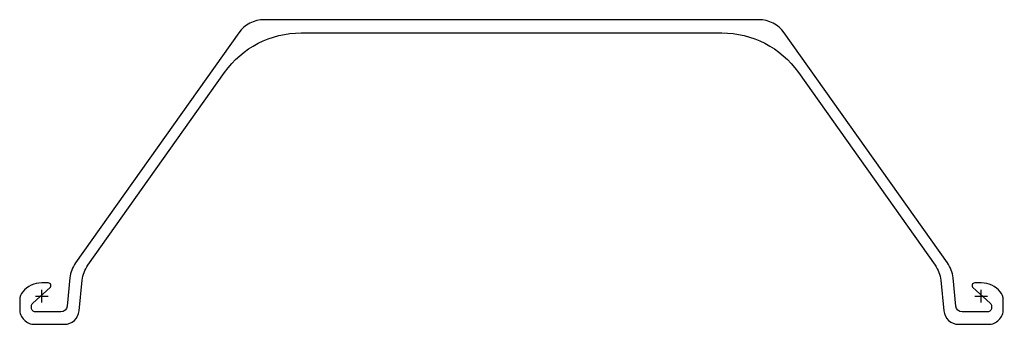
# Model space of a CAD drawing. Header units: millimetres. Extents: x -18 to 768, y -23 to 221.
import ezdxf

# ---------------------------------------------------------------- set-up
doc = ezdxf.new("R2010")
doc.units = ezdxf.units.MM
doc.header["$LTSCALE"] = 0.2

msp = doc.modelspace()

# ---------------------------------------------------------------- linework, layer by layer
at = {"flags": 128}
msp.add_lwpolyline([(572.48, 220.7), (375, 220.7), (177.52, 220.7, 0.243069), (157.13, 210.17), (26.85, 26.53, 0.130061), (22.37, 14.55), (20.11, -8, -0.385312), (15.14, -12.5), (-5.25, -12.5, -0.414214), (-8.25, -9.5), (-8.25, -7.87, -0.212557), (-7.26, -5.64), (6.55, 6.79, 0.687281), (5.12, 10.5), (-0.15, 10.5, 0.219232), (-15.35, 3.5, 0.17875), (-17.75, -3), (-17.75, -10.5, 0.414214), (-5.75, -22.5), (17.85, -22.5, 0.385312), (29.79, -11.69), (32.23, 12.69, -0.130061), (36.72, 24.67), (145.91, 178.6, -0.243069), (207.08, 210.2), (375, 210.2), (542.92, 210.2, -0.243069), (604.09, 178.6), (713.28, 24.67, -0.130061), (717.77, 12.69), (720.21, -11.69, 0.385312), (732.15, -22.5), (755.75, -22.5, 0.414214), (767.75, -10.5), (767.75, -3, 0.17875), (765.35, 3.5, 0.219232), (750.15, 10.5), (744.88, 10.5, 0.687281), (743.45, 6.79), (757.26, -5.64, -0.212557), (758.25, -7.87), (758.25, -9.5, -0.414214), (755.25, -12.5), (734.86, -12.5, -0.385312), (729.89, -8), (727.63, 14.55, 0.130061), (723.15, 26.53), (592.87, 210.17, 0.243069)], format="xyb", close=True, dxfattribs=at)
at = {"layer": 'DEFPOINTS'}
for p, q in [((-5, 0), (5, 0)), ((0, -5), (0, 5)), ((745, 0), (755, 0)), ((750, -5), (750, 5))]:
    msp.add_line(p, q, dxfattribs=at)

doc.saveas('drawing.dxf')
